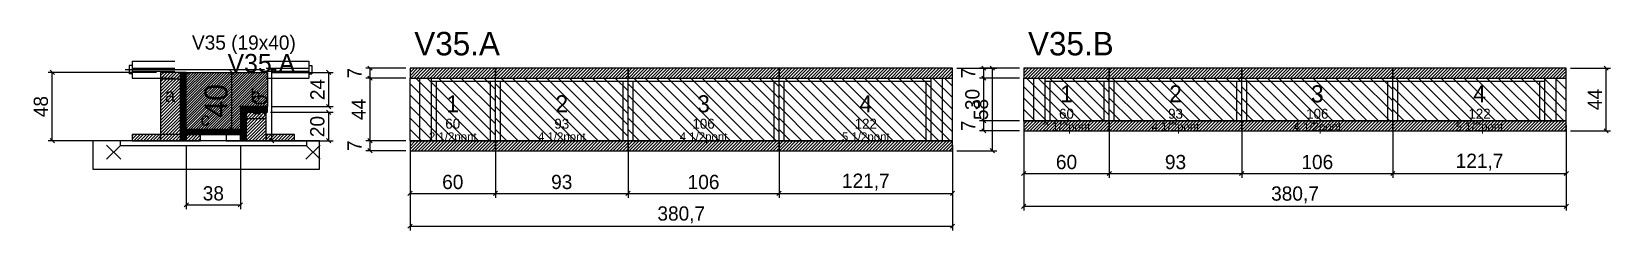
# Model space of a CAD drawing. Extents: x -69 to 1039, y -107 to 33.
import ezdxf
from ezdxf.enums import TextEntityAlignment as Align

# ---------------------------------------------------------------- set-up
doc = ezdxf.new("R2010")
doc.units = 0
for name, color, linetype in [('5', 5, 'Continuous'), ('barrote', 126, 'Continuous'), ('CONCRETO', 251, 'Continuous'), ('COTA', 241, 'Continuous'), ('Cota Seção (2x)', 241, 'Continuous'), ('detalhes', 7, 'Continuous'), ('Hachura', 251, 'Continuous'), ('Madeira', 126, 'Continuous'), ('NOMENCLATURA', 7, 'Continuous'), ('Painéis', 200, 'Continuous'), ('presilha', 224, 'Continuous'), ('Reaproveitamento', 30, 'Continuous'), ('SARR_2.2x7', 40, 'Continuous'), ('SARR_3.5x7', 81, 'Continuous'), ('SCO-___-LAJ', 224, 'Continuous'), ('TENSOR', 224, 'Continuous'), ('texto', 7, 'Continuous'), ('Texto Seção', 7, 'Continuous')]:
    doc.layers.add(name, color=color, linetype=linetype)
doc.dimstyles.new('PAINEL', dxfattribs={"dimtxt": 10, "dimasz": 3, "dimexe": 3, "dimexo": 3, "dimgap": 3, "dimtad": 1, "dimblk": 'OBLIQUE', "dimblk1": 'OBLIQUE', "dimcen": 2.5, "dimclrd": 4, "dimclre": 4, "dimclrt": 240, "dimazin": 3, "dimtfac": 1, "dimtmove": 0, "dimatfit": 3})
doc.dimstyles.new('SECAO2X', dxfattribs={"dimtxt": 16, "dimasz": 3, "dimexe": 3, "dimexo": 3, "dimgap": 3, "dimtad": 1, "dimblk": 'OBLIQUE', "dimblk1": 'OBLIQUE', "dimcen": 2.5, "dimclrd": 4, "dimclre": 4, "dimclrt": 240, "dimazin": 3, "dimtfac": 1, "dimtmove": 0, "dimatfit": 3})

# ---------------------------------------------------------------- blocks, each defined once
blk = doc.blocks.new('_OBLIQUE')
at = {"color": 0, "linetype": 'BYBLOCK'}
blk.add_line((-0.5, -0.5), (0.5, 0.5), dxfattribs=at)

msp = doc.modelspace()

# ---------------------------------------------------------------- hatches: boundary and pattern name
at = {"layer": 'COTA'}
h = msp.add_hatch(dxfattribs=at)
h.set_pattern_fill('ANSI31', scale=0.4)
h.paths.add_polyline_path([(40, -36), (40, 4), (97, 4), (97, -20), (78, -20), (78, -36)])
h = msp.add_hatch(dxfattribs=at)
h.set_pattern_fill('ANSI31', scale=0.5)
h.paths.add_polyline_path([(197, 0), (257, 0), (257, 7), (197, 7)])
h = msp.add_hatch(dxfattribs=at)
h.set_pattern_fill('ANSI31', scale=0.5)
h.paths.add_polyline_path([(257, 0), (350, 0), (350, 7), (257, 7)])
h = msp.add_hatch(dxfattribs=at)
h.set_pattern_fill('ANSI31', scale=0.5)
h.paths.add_polyline_path([(350, 0), (456, 0), (456, 7), (350, 7)])
h = msp.add_hatch(dxfattribs=at)
h.set_pattern_fill('ANSI31', scale=0.5)
h.paths.add_polyline_path([(456, 0), (577.7, 0), (577.7, 7), (456, 7)])
h = msp.add_hatch(dxfattribs=at)
h.set_pattern_fill('ANSI31', scale=0.5)
h.paths.add_polyline_path([(627.7, 0), (687.7, 0), (687.7, 7), (627.7, 7)])
h = msp.add_hatch(dxfattribs=at)
h.set_pattern_fill('ANSI31', scale=0.5)
h.paths.add_polyline_path([(687.7, 0), (780.7, 0), (780.7, 7), (687.7, 7)])
h = msp.add_hatch(dxfattribs=at)
h.set_pattern_fill('ANSI31', scale=0.5)
h.paths.add_polyline_path([(780.7, 0), (886.7, 0), (886.7, 7), (780.7, 7)])
h = msp.add_hatch(dxfattribs=at)
h.set_pattern_fill('ANSI31', scale=0.5)
h.paths.add_polyline_path([(886.7, 0), (1008.4, 0), (1008.4, 7), (886.7, 7)])
h = msp.add_hatch(dxfattribs=at)
h.set_pattern_fill('ANSI31', scale=0.5)
h.paths.add_polyline_path([(627.7, -37), (687.7, -37), (687.7, -30), (627.7, -30)])
h = msp.add_hatch(dxfattribs=at)
h.set_pattern_fill('ANSI31', scale=0.5)
h.paths.add_polyline_path([(687.7, -37), (780.7, -37), (780.7, -30), (687.7, -30)])
h = msp.add_hatch(dxfattribs=at)
h.set_pattern_fill('ANSI31', scale=0.5)
h.paths.add_polyline_path([(780.7, -37), (886.7, -37), (886.7, -30), (780.7, -30)])
h = msp.add_hatch(dxfattribs=at)
h.set_pattern_fill('ANSI31', scale=0.5)
h.paths.add_polyline_path([(886.7, -37), (1008.4, -37), (1008.4, -30), (886.7, -30)])
h = msp.add_hatch(dxfattribs=at)
h.set_pattern_fill('ANSI31', scale=0.5)
h.paths.add_polyline_path([(197, -51), (257, -51), (257, -44), (197, -44)])
h = msp.add_hatch(dxfattribs=at)
h.set_pattern_fill('ANSI31', scale=0.5)
h.paths.add_polyline_path([(257, -51), (350, -51), (350, -44), (257, -44)])
h = msp.add_hatch(dxfattribs=at)
h.set_pattern_fill('ANSI31', scale=0.5)
h.paths.add_polyline_path([(350, -51), (456, -51), (456, -44), (350, -44)])
h = msp.add_hatch(dxfattribs=at)
h.set_pattern_fill('ANSI31', scale=0.5)
h.paths.add_polyline_path([(456, -51), (577.7, -51), (577.7, -44), (456, -44)])
at = {"layer": 'Hachura'}
h = msp.add_hatch(dxfattribs=at)
h.set_pattern_fill('ANSI31', scale=0.5)
h.paths.add_polyline_path([(22, -44), (36, -44), (36, 4), (22, 4)])
h = msp.add_hatch(dxfattribs=at)
h.set_pattern_fill('ANSI31', scale=0.5)
h.paths.add_polyline_path([(22, -0.4), (36, -0.4), (36, 4), (22, 4)])
h = msp.add_hatch(dxfattribs=at)
h.set_pattern_fill('SOLID')
h.paths.add_polyline_path([(36, -44), (40, -44), (40, 4), (36, 4)])
h = msp.add_hatch(dxfattribs=at)
h.set_pattern_fill('SOLID')
h.paths.add_polyline_path([(78, -24), (97, -24), (97, -20), (78, -20)])
h = msp.add_hatch(dxfattribs=at)
h.set_pattern_fill('SOLID')
h.paths.add_polyline_path([(78, -44), (82, -44), (82, -24), (78, -24)])
h = msp.add_hatch(dxfattribs=at)
h.set_pattern_fill('ANSI31', scale=0.5)
h.paths.add_polyline_path([(82, -44), (96, -44), (96, -24), (82, -24)])
h = msp.add_hatch(dxfattribs=at)
h.set_pattern_fill('ANSI31', scale=0.5)
h.paths.add_polyline_path([(82, -28.4), (96, -28.4), (96, -24), (82, -24)])
h = msp.add_hatch(dxfattribs=at)
h.set_pattern_fill('ANSI31', scale=0.5)
h.paths.add_polyline_path([(2, -44), (22, -44), (22, -39.6), (2, -39.6)])
h = msp.add_hatch(dxfattribs=at)
h.set_pattern_fill('SOLID')
h.paths.add_polyline_path([(40, -39.6), (78, -39.6), (78, -36), (40, -36)])
h = msp.add_hatch(dxfattribs=at)
h.set_pattern_fill('ANSI31', scale=0.5)
h.paths.add_polyline_path([(40, -44), (50, -44), (50, -39.6), (40, -39.6)])
h = msp.add_hatch(dxfattribs=at)
h.set_pattern_fill('ANSI31', scale=0.5)
h.paths.add_polyline_path([(96, -44), (116, -44), (116, -39.6), (96, -39.6)])

# ---------------------------------------------------------------- linework, layer by layer
for p, q in [((2, 12), (32, 12)), ((2, 12), (2, 0)), ((96, 12), (126, 12)), ((126, 12), (126, 0)), ((0, 9), (0, 3)), ((2, 9), (0, 9)), ((2, 3), (0, 3)), ((2, 7), (32, 7)), ((2, 5), (32, 5)), ((2, 0), (32, 0)), ((96, 7), (126, 7)), ((96, 5), (126, 5)), ((96, 0), (126, 0)), ((126, 9), (128, 9)), ((126, 3), (128, 3)), ((128, 9), (128, 3))]:
    msp.add_line(p, q)
at = {"layer": 'barrote'}
msp.add_lwpolyline([(-25.5, -64), (133.5, -64), (133.5, -44), (-25.5, -44)], close=True, dxfattribs=at)
at = {"layer": 'CONCRETO'}
msp.add_lwpolyline([(40, -36), (40, 4), (97, 4), (97, -20), (78, -20), (78, -36)], close=True, dxfattribs=at)
at = {"layer": 'Madeira'}
for points in [[(22, -44), (36, -44), (36, 4), (22, 4)], [(22, -0.4), (36, -0.4), (36, 4), (22, 4)], [(82, -44), (96, -44), (96, -24), (82, -24)], [(82, -28.4), (96, -28.4), (96, -24), (82, -24)], [(2, -44), (22, -44), (22, -39.6), (2, -39.6)], [(22, -44), (36, -44), (36, -39.6), (22, -39.6)], [(40, -44), (50, -44), (50, -39.6), (40, -39.6)], [(68, -44), (78, -44), (78, -39.6), (68, -39.6)], [(96, -44), (116, -44), (116, -39.6), (96, -39.6)]]:
    msp.add_lwpolyline(points, close=True, dxfattribs=at)
at = {"layer": 'Painéis'}
for p, q in [((197, 0), (257, 0)), ((197, -44), (197, 0)), ((257, -44), (257, 0)), ((257, -44), (257, 0)), ((257, 0), (350, 0)), ((257, -44), (257, 0)), ((350, -44), (350, 0)), ((350, -44), (350, 0)), ((350, 0), (456, 0)), ((350, -44), (350, 0)), ((456, -44), (456, 0)), ((456, -44), (456, 0)), ((456, 0), (577.7, 0)), ((456, -44), (456, 0)), ((577.7, -44), (577.7, 0)), ((627.7, 0), (687.7, 0)), ((627.7, -30), (627.7, 0)), ((687.7, -30), (687.7, 0)), ((687.7, -30), (687.7, 0)), ((687.7, 0), (780.7, 0)), ((687.7, -30), (687.7, 0)), ((780.7, -30), (780.7, 0)), ((780.7, -30), (780.7, 0)), ((780.7, 0), (886.7, 0)), ((780.7, -30), (780.7, 0)), ((886.7, -30), (886.7, 0)), ((886.7, -30), (886.7, 0)), ((886.7, 0), (1008.4, 0)), ((886.7, -30), (886.7, 0)), ((1008.4, -30), (1008.4, 0)), ((627.7, -30), (687.7, -30)), ((687.7, -30), (780.7, -30)), ((780.7, -30), (886.7, -30)), ((886.7, -30), (1008.4, -30)), ((197, -44), (257, -44)), ((257, -44), (350, -44)), ((350, -44), (456, -44)), ((456, -44), (577.7, -44))]:
    msp.add_line(p, q, dxfattribs=at)
for points in [[(36, -44), (40, -44), (40, 4), (36, 4)], [(78, -24), (97, -24), (97, -20), (78, -20)], [(78, -44), (82, -44), (82, -24), (78, -24)], [(40, -39.6), (78, -39.6), (78, -36), (40, -36)]]:
    msp.add_lwpolyline(points, close=True, dxfattribs=at)
at = {"layer": 'presilha'}
for p, q in [((-16, -57), (-6, -47)), ((-16, -47), (-6, -57)), ((124, -57), (134, -47)), ((124, -47), (134, -57))]:
    msp.add_line(p, q, dxfattribs=at)
at = {"layer": 'Reaproveitamento', "color": 30}
for p, q in [((245, -44), (201, 0)), ((253, -44), (209, 0)), ((257, -40), (217, 0)), ((257, -32), (225, 0)), ((257, -24), (233, 0)), ((257, -16), (241, 0)), ((257, -8), (249, 0)), ((257, 0), (257, 0)), ((305, -44), (261, 0)), ((313, -44), (269, 0)), ((321, -44), (277, 0)), ((329, -44), (285, 0)), ((337, -44), (293, 0)), ((345, -44), (301, 0)), ((350, -41), (309, 0)), ((350, -33), (317, 0)), ((350, -25), (325, 0)), ((350, -17), (333, 0)), ((350, -9), (341, 0)), ((350, -1), (349, 0)), ((398, -44), (354, 0)), ((406, -44), (362, 0)), ((414, -44), (370, 0)), ((422, -44), (378, 0)), ((430, -44), (386, 0)), ((438, -44), (394, 0)), ((446, -44), (402, 0)), ((454, -44), (410, 0)), ((456, -38), (418, 0)), ((456, -30), (426, 0)), ((456, -22), (434, 0)), ((456, -14), (442, 0)), ((456, -6), (450, 0)), ((504, -44), (460, 0)), ((512, -44), (468, 0)), ((520, -44), (476, 0)), ((528, -44), (484, 0)), ((536, -44), (492, 0)), ((544, -44), (500, 0)), ((552, -44), (508, 0)), ((560, -44), (516, 0)), ((568, -44), (524, 0)), ((576, -44), (532, 0)), ((577.7, -37.7), (540, 0)), ((577.7, -29.7), (548, 0)), ((577.7, -21.7), (556, 0)), ((577.7, -13.7), (564, 0)), ((577.7, -5.7), (572, 0)), ((659.7, -30), (629.7, 0)), ((667.7, -30), (637.7, 0)), ((675.7, -30), (645.7, 0)), ((683.7, -30), (653.7, 0)), ((687.7, -26), (661.7, 0)), ((687.7, -18), (669.7, 0)), ((687.7, -10), (677.7, 0)), ((687.7, -2), (685.7, 0)), ((719.7, -30), (689.7, 0)), ((727.7, -30), (697.7, 0)), ((735.7, -30), (705.7, 0)), ((743.7, -30), (713.7, 0)), ((751.7, -30), (721.7, 0)), ((759.7, -30), (729.7, 0)), ((767.7, -30), (737.7, 0)), ((775.7, -30), (745.7, 0)), ((780.7, -27), (753.7, 0)), ((780.7, -19), (761.7, 0)), ((780.7, -11), (769.7, 0)), ((780.7, -3), (777.7, 0)), ((812.7, -30), (782.7, 0)), ((820.7, -30), (790.7, 0)), ((828.7, -30), (798.7, 0)), ((836.7, -30), (806.7, 0)), ((844.7, -30), (814.7, 0)), ((852.7, -30), (822.7, 0)), ((860.7, -30), (830.7, 0)), ((868.7, -30), (838.7, 0)), ((876.7, -30), (846.7, 0)), ((884.7, -30), (854.7, 0)), ((886.7, -24), (862.7, 0)), ((886.7, -16), (870.7, 0)), ((886.7, -8), (878.7, 0)), ((886.7, 0), (886.7, 0)), ((918.7, -30), (888.7, 0)), ((926.7, -30), (896.7, 0)), ((934.7, -30), (904.7, 0)), ((942.7, -30), (912.7, 0)), ((950.7, -30), (920.7, 0)), ((958.7, -30), (928.7, 0)), ((966.7, -30), (936.7, 0)), ((974.7, -30), (944.7, 0)), ((982.7, -30), (952.7, 0)), ((990.7, -30), (960.7, 0)), ((998.7, -30), (968.7, 0)), ((1006.7, -30), (976.7, 0)), ((1008.4, -23.7), (984.7, 0)), ((1008.4, -15.7), (992.7, 0)), ((1008.4, -7.7), (1000.7, 0)), ((237, -44), (197, -4)), ((297, -44), (257, -4)), ((390, -44), (350, -4)), ((496, -44), (456, -4)), ((651.7, -30), (627.7, -6)), ((711.7, -30), (687.7, -6)), ((804.7, -30), (780.7, -6)), ((910.7, -30), (886.7, -6)), ((229, -44), (197, -12)), ((221, -44), (197, -20)), ((289, -44), (257, -12)), ((281, -44), (257, -20)), ((382, -44), (350, -12)), ((374, -44), (350, -20)), ((488, -44), (456, -12)), ((480, -44), (456, -20)), ((643.7, -30), (627.7, -14)), ((635.7, -30), (627.7, -22)), ((703.7, -30), (687.7, -14)), ((695.7, -30), (687.7, -22)), ((796.7, -30), (780.7, -14)), ((788.7, -30), (780.7, -22)), ((902.7, -30), (886.7, -14)), ((894.7, -30), (886.7, -22)), ((213, -44), (197, -28)), ((273, -44), (257, -28)), ((366, -44), (350, -28)), ((472, -44), (456, -28)), ((627.7, -30), (627.7, -30)), ((687.7, -30), (687.7, -30)), ((780.7, -30), (780.7, -30)), ((886.7, -30), (886.7, -30)), ((205, -44), (197, -36)), ((197, -44), (197, -44)), ((265, -44), (257, -36)), ((257, -44), (257, -44)), ((358, -44), (350, -36)), ((350, -44), (350, -44)), ((464, -44), (456, -36)), ((456, -44), (456, -44))]:
    msp.add_line(p, q, dxfattribs=at)
at = {"layer": 'SARR_2.2x7'}
for p, q in [((204, -44), (204, 0)), ((570.7, -44), (570.7, 0)), ((634.7, -30), (634.7, 0)), ((1001.4, -30), (1001.4, 0)), ((212, -2.2), (257, -2.2)), ((257, -2.2), (350, -2.2)), ((350, -2.2), (456, -2.2)), ((456, -2.2), (562.7, -2.2)), ((642.7, -2.2), (687.7, -2.2)), ((687.7, -2.2), (780.7, -2.2)), ((780.7, -2.2), (886.7, -2.2)), ((886.7, -2.2), (993.4, -2.2))]:
    msp.add_line(p, q, dxfattribs=at)
at = {"layer": 'SARR_3.5x7'}
for p, q in [((212, -44), (212, 0)), ((257, -44), (257, 0)), ((257, -44), (257, 0)), ((350, -44), (350, 0)), ((350, -44), (350, 0)), ((456, -44), (456, 0)), ((456, -44), (456, 0)), ((562.7, -44), (562.7, 0)), ((642.7, -30), (642.7, 0)), ((687.7, -30), (687.7, 0)), ((687.7, -30), (687.7, 0)), ((780.7, -30), (780.7, 0)), ((780.7, -30), (780.7, 0)), ((886.7, -30), (886.7, 0)), ((886.7, -30), (886.7, 0)), ((993.4, -30), (993.4, 0)), ((215.5, -44), (215.5, -2.2)), ((253.5, -44), (253.5, -2.2)), ((260.5, -44), (260.5, -2.2)), ((346.5, -44), (346.5, -2.2)), ((353.5, -44), (353.5, -2.2)), ((452.5, -44), (452.5, -2.2)), ((459.5, -44), (459.5, -2.2)), ((559.2, -44), (559.2, -2.2)), ((646.2, -30), (646.2, -2.2)), ((684.2, -30), (684.2, -2.2)), ((691.2, -30), (691.2, -2.2)), ((777.2, -30), (777.2, -2.2)), ((784.2, -30), (784.2, -2.2)), ((883.2, -30), (883.2, -2.2)), ((890.2, -30), (890.2, -2.2)), ((989.9, -30), (989.9, -2.2)), ((642.7, -30), (646.2, -30)), ((684.2, -30), (687.7, -30)), ((687.7, -30), (691.2, -30)), ((777.2, -30), (780.7, -30)), ((780.7, -30), (784.2, -30)), ((883.2, -30), (886.7, -30)), ((886.7, -30), (890.2, -30)), ((989.9, -30), (993.4, -30)), ((212, -44), (215.5, -44)), ((253.5, -44), (257, -44)), ((257, -44), (260.5, -44)), ((346.5, -44), (350, -44)), ((350, -44), (353.5, -44)), ((452.5, -44), (456, -44)), ((456, -44), (459.5, -44)), ((559.2, -44), (562.7, -44))]:
    msp.add_line(p, q, dxfattribs=at)
at = {"layer": 'SCO-___-LAJ'}
for points in [[(197, 0), (257, 0), (257, 7), (197, 7)], [(257, 0), (350, 0), (350, 7), (257, 7)], [(350, 0), (456, 0), (456, 7), (350, 7)], [(456, 0), (577.7, 0), (577.7, 7), (456, 7)], [(627.7, 0), (687.7, 0), (687.7, 7), (627.7, 7)], [(687.7, 0), (780.7, 0), (780.7, 7), (687.7, 7)], [(780.7, 0), (886.7, 0), (886.7, 7), (780.7, 7)], [(886.7, 0), (1008.4, 0), (1008.4, 7), (886.7, 7)], [(627.7, -37), (687.7, -37), (687.7, -30), (627.7, -30)], [(687.7, -37), (780.7, -37), (780.7, -30), (687.7, -30)], [(780.7, -37), (886.7, -37), (886.7, -30), (780.7, -30)], [(886.7, -37), (1008.4, -37), (1008.4, -30), (886.7, -30)], [(-6.5, -47.2), (124.5, -47.2), (124.5, -44), (-6.5, -44)], [(197, -51), (257, -51), (257, -44), (197, -44)], [(257, -51), (350, -51), (350, -44), (257, -44)], [(350, -51), (456, -51), (456, -44), (350, -44)], [(456, -51), (577.7, -51), (577.7, -44), (456, -44)]]:
    msp.add_lwpolyline(points, close=True, dxfattribs=at)
at = {"layer": 'TENSOR'}
msp.add_line((-3, 6), (95, 6), dxfattribs=at)

# ---------------------------------------------------------------- texts
at = {"layer": '5'}
for s, height, p in [('1', 12, (657.7, -11)), ('2', 12, (734.2, -11)), ('3', 12, (833.7, -11)), ('4', 12, (947.55, -11)), ('1', 12, (227, -18)), ('2', 12, (303.5, -18)), ('3', 12, (403, -18)), ('4', 12, (516.85, -18)), ('60', 7, (657.7, -25)), ('93', 7, (734.2, -25)), ('106', 7, (833.7, -25)), ('122', 7, (947.55, -25)), ('60', 7, (227, -32)), ('93', 7, (303.5, -32)), ('106', 7, (403, -32)), ('122', 7, (516.85, -32))]:
    msp.add_text(s, height=height, dxfattribs=at).set_placement(p, align=Align.MIDDLE_CENTER)
at = {"layer": 'detalhes'}
for s, p in [('a', (25, -16.7)), ('b', (85, -16.7)), ('c', (50, -33.5))]:
    msp.add_text(s, height=9.6, dxfattribs=at).set_placement(p)
at = {"layer": 'NOMENCLATURA'}
for s, p in [('V35.A', (200, 16)), ('V35.B', (630.7, 16))]:
    msp.add_text(s, height=16.5, dxfattribs=at).set_placement(p)
at = {"layer": 'texto', "char_height": 6, "attachment_point": 5}
for s, insert in [('2 1/2pont', (657.7, -35)), ('4 1/2pont', (734.2, -35)), ('4 1/2pont', (833.7, -35)), ('5 1/2pont', (947.55, -35)), ('2 1/2pont', (227, -42)), ('4 1/2pont', (303.5, -42)), ('4 1/2pont', (403, -42)), ('5 1/2pont', (516.85, -42))]:
    msp.add_mtext(s, dxfattribs=dict(at, insert=insert))
at = {"layer": 'Texto Seção'}
for s, height, p in [('V35 (19x40)', 10, (44, 20)), ('V35.A', 13, (69, 4))]:
    msp.add_text(s, height=height, dxfattribs=at).set_placement(p)

# ---------------------------------------------------------------- dimensions: what is measured, and where the dimension line sits
at = {"layer": 'COTA'}
for base, p1, p2 in [((-54, -44), (2, -44), (22, 4)), ((100, -44), (96, -44), (96, 6)), ((140, -20), (97, -20), (97, 4)), ((169, 0), (197, 0), (197, 7)), ((169, -44), (197, -44), (197, 0)), ((605.7, -51), (577.7, -51), (577.7, 7)), ((599.7, 0), (627.7, 0), (627.7, 7)), ((599.7, -30), (627.7, -30), (627.7, 0)), ((1036.4, -37), (1008.4, -37), (1008.4, 7)), ((140, -44), (96, -44), (96, -24)), ((599.7, -37), (627.7, -37), (627.7, -30)), ((169, -51), (197, -51), (197, -44))]:
    msp.add_linear_dim(base=base, p1=p1, p2=p2, angle=90, dimstyle='PAINEL', dxfattribs=at).render()
for base, p1, p2 in [((627.7, -67), (627.7, -30), (687.7, -30)), ((627.7, -90), (627.7, -30), (1008.4, -30)), ((687.7, -67), (687.7, -30), (780.7, -30)), ((780.7, -67), (780.7, -30), (886.7, -30)), ((886.7, -67), (886.7, -30), (1008.4, -30)), ((40, -89), (40, -44), (78, -44)), ((197, -81), (197, -44), (257, -44)), ((197, -104), (197, -44), (577.7, -44)), ((257, -81), (257, -44), (350, -44)), ((350, -81), (350, -44), (456, -44)), ((456, -81), (456, -44), (577.7, -44))]:
    msp.add_linear_dim(base=base, p1=p1, p2=p2, dimstyle='PAINEL', dxfattribs=at).render()
at = {"layer": 'Cota Seção (2x)'}
msp.add_linear_dim(base=(72, -36), p1=(40, -36), p2=(40, 4), angle=90, dimstyle='SECAO2X', dxfattribs=at).render()

doc.saveas('drawing.dxf')
